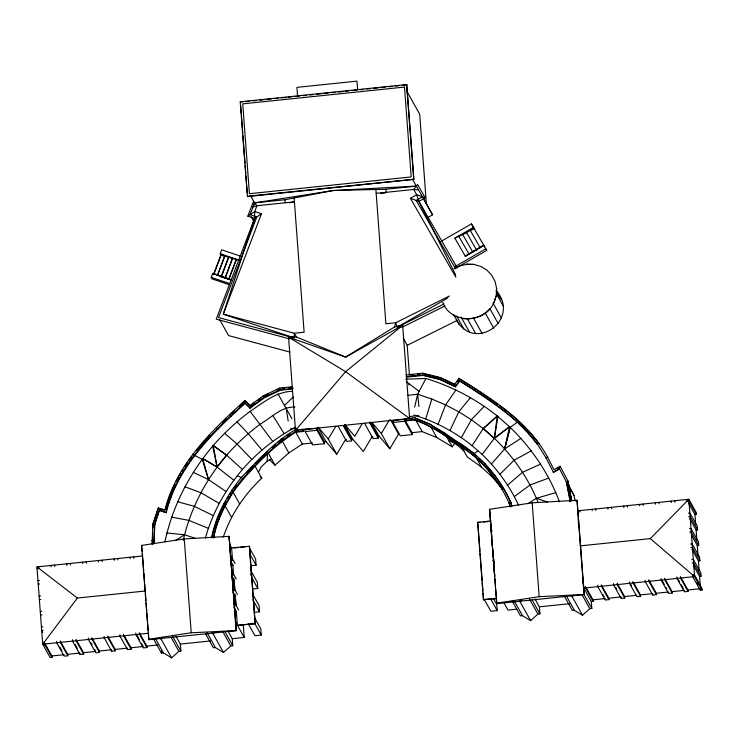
<?xml version="1.0" encoding="UTF-8"?>
<svg xmlns="http://www.w3.org/2000/svg" width="739" height="739" viewBox="0 0 739 739"><rect width="100%" height="100%" fill="white"/><g stroke="black" fill="none" stroke-linecap="round" stroke-linejoin="round"><path stroke-width="1.11" d="M496.405 290.741C521.041 319.802 474.235 353.14 456.222 319.516M294.298 337.945L294.334 333.261L223.27 314.158L254.567 218.448L254.733 211.511L256.941 205.728L253.422 201.535L247.851 216.185L254.567 218.448L261.458 213.774L254.733 211.511L247.851 216.185M258.447 472.249L261.098 467.085L267.195 461.118L267.453 453.885M152.114 544.033L152.834 524.006L158.349 507.924L164.871 510.039C176.307 464.498 211.363 430.948 244.932 400.492L250.29 405.979L254.687 402.773M152.4 544.541L152.603 533.364M152.927 527.831L153.121 524.514L158.349 507.924M153.832 543.941L154.534 524.274L159.412 510.058L166.247 512.7C177.258 467.316 211.677 433.581 245.145 403.355L244.858 402.838C211.391 433.072 176.981 466.799 165.961 512.182M154.035 543.313L154.82 524.782L159.412 510.058M496.229 295.868L493.929 302.731L496.229 295.868L496.654 288.718L495.176 281.762L491.841 275.37L486.992 270.178L480.886 266.446L473.958 264.423L466.669 264.248L473.958 264.423M408.796 385.01L408.907 383.578M407.725 395.374L417.655 394.21L431.844 399.023L445.571 404.898L458.771 411.817L471.353 419.724L483.241 428.574L494.363 438.319L509.522 426.699L497.255 416.029L494.363 438.319L482.142 454.448C497.31 469.062 509.975 486.354 518.686 505.559M211.705 537.364C215.89 515.175 227.455 494.807 241.441 477.292C258.059 460.452 273.984 442.245 294.593 430.153L298.842 429.71M211.991 537.872L212.472 534.556M213.414 537.539C217.562 515.674 228.961 495.61 242.752 478.355C259.158 461.746 274.843 443.751 295.157 431.779L303.221 430.939L303.507 431.447L295.443 432.297C271.389 447.751 250.872 468.738 233.579 491.389C224.832 505.846 216.509 521.217 213.7 538.047M497.929 416.611L494.363 438.319C513.134 456.397 528.431 478.235 538.112 502.474M491.435 464L504.663 448.896L509.568 426.745L510.187 427.382C531.775 448.231 549.012 473.717 559.46 501.892M164.954 541.742C172.464 506.215 189.655 472.978 213.285 445.488L226.651 455.224L242.429 469.477C225.441 489.384 212.435 512.801 205.405 538.057M183.244 540.385C190.292 508.949 205.738 479.639 226.614 455.196C236.702 443.705 247.962 433.303 260.202 424.131C271.278 417.757 281.3 406.515 294.963 407.05M414.644 407.106L417.655 394.21L425.941 378.497C451.852 386.34 476.193 399.134 497.338 416.029L483.241 428.574L472.092 445.654L482.142 454.448M394.691 326.869L402.681 325.345L409.618 418.542L295.48 430.375L288.543 337.187L345.612 357.076L394.691 326.869L395.679 322.749L449.404 295.997M520.893 438.375L504.663 448.896L510.187 427.382L517.383 422.145L528.681 433.691L537.595 444.545L537.308 444.037C517.004 416.75 487.74 398.423 459.372 380.585L455.224 386.368L455.51 386.885L459.658 381.102L459.372 380.585M504.663 448.896L510.196 427.382M472.092 445.654C458.088 434.477 442.393 425.488 425.701 418.976L431.844 399.023M165.499 509.476L169.674 496.516L174.921 484.248M212.629 533.456L217.488 518.501M223.233 537.225C230.836 514.714 244.433 494.391 261.754 478.17L254.798 465.727M229.496 284.774L212.084 278.908L211.206 277.347L212.693 273.421L231.547 279.776M240.184 256.036L221.682 249.8L220.185 253.726L220.906 255.01L213.414 274.705L212.693 273.421L230.651 279.702M213.977 273.92L221.33 254.595M217.238 275.767L224.73 256.063L220.185 253.726L239.039 260.073M217.783 275.01L224.73 256.063L228.711 257.403L221.21 277.107M221.081 276.857L228.573 257.163L232.554 258.502L225.053 278.206L222.07 277.199M225.053 278.206L232.425 258.271L236.397 259.611L228.905 279.305L212.693 273.421M250.715 196.02L254.549 202.883L250.059 214.689L256.775 216.952L218.504 317.567L292.478 337.455M455.621 268.811L416.205 200.417L422.486 196.796L416.325 186.099L333.224 190.523L254.549 202.883L253.006 206.929L256.941 205.728L294.427 201.839L289.355 202.8M239.27 260.405L236.286 259.398L228.785 279.102L230.78 279.767M254.567 218.448L216.25 319.174L289.827 338.952M261.458 213.774L223.27 314.158L293.411 337.649M438.098 424.288L445.571 404.898L455.935 390.007M217.968 517.485L224.157 504.183L223.871 503.675M450.005 430.523L458.771 411.817L470.438 397.61M461.367 437.664L471.353 419.724L484.267 406.302M176.233 481.172L178.468 477.274M179.586 475.325L180.704 473.376M181.822 471.427L182.939 469.477M224.73 503.213L225.866 501.254M227.584 498.326L228.72 496.368M229.866 494.419L231.011 492.46M346.452 439.474L345.492 439.576L336.762 454.245L328.255 439.04L335.82 426.32M362.359 423.567L354.794 436.287L344.743 424.472M390.589 419.807L398.561 434.061L389.832 448.739L381.324 433.534L389.481 419.835M493.874 302.62C484.793 324.144 450.227 323.83 442.8 302.353M184.759 466.66L187.29 462.974M189.193 460.203L191.724 456.517M424.232 373.999L440.573 378.008L454.975 384.742L454.688 384.234L458.947 378.294C492.534 399.309 528.154 421.526 547.728 457.302L547.442 456.785L553.973 469.681L560.079 466.254L560.365 466.762L557.742 468.23M457.413 381.352L459.233 378.802L458.947 378.294M406.053 420.269L414.126 419.438C435.798 426.994 453.986 441.516 472.6 454.503C484.313 464.332 493.975 476.276 502.114 489.172L502.4 489.68C491.352 471.713 476.646 456.074 458.716 444.86C444.647 435.4 430.661 425.35 414.413 419.955L406.339 420.787L405.933 418.597L406.219 419.115L392.714 420.519L392.852 422.459L400.335 435.834L412.214 434.606L404.732 421.221L404.593 419.29L412.066 432.666L422.2 431.613L436.804 437.562L452.25 446.809L454.901 443.114M145.287 591.006L77.373 598.045L42.705 644.205L50.178 657.59L51.979 657.396L51.878 655.973L44.931 643.549M233.515 488.691L236.258 485.061M196.583 450.374L209.885 435.326M295.48 430.375L345.621 371.662L402.681 325.345L396.926 326.638M292.561 391.291C276.017 391.596 263.25 402.7 250.124 411.355C236.674 421.442 224.296 432.878 213.202 445.506L226.614 455.196L217.09 467.076L202.735 458.577L208.518 479.62L226.097 491.527M242.429 469.477C257.329 452.434 275.213 438.042 295.147 427.318M246.438 472.923L253.495 465.607M580.152 545.89L650.329 538.611L688.822 499.287L696.295 512.663L696.424 514.427L694.974 514.575L688.563 503.111M230.143 555.885L231.261 556.652L230.272 557.64M233.598 602.267L234.706 603.033L233.727 604.022M231.427 573.104L232.406 572.115L231.944 571.792M233.561 587.579L232.573 588.567L232.443 586.803L233.561 587.579L237.422 594.479M491.915 531.701L490.816 529.734L491.223 529.318L491.786 536.847M492.377 544.782L492.433 545.511L492.035 540.246M494.225 562.619L493.116 560.652L494.105 559.663M473.487 227.446C468.212 232.988 460.896 235.168 454.882 238.143L473.487 227.446L474.207 228.73L470.327 230.586L480.202 247.731M499.934 474.244L514.076 460.249L531.239 450.855M222.245 422.717L226.152 418.884M284.654 405.341L293.244 396.945M255.842 463.261L267.527 451.815L267.241 451.298M448.942 440.887C454.494 442.255 459.603 446.984 463.907 450.938M231.75 413.498L234.272 411.152M239.325 406.468L245.219 401.009L244.932 400.492M463.492 318.685C472.932 319.784 483.371 316.218 489.865 308.726M159.356 638.043L161.13 639.124L161.998 638.339M155.735 639.106L163.458 652.916L171.605 657.867L178.893 651.318L180.879 651.114L180.362 644.085L175.947 636.187M212.047 633.147L213.026 633.739L214.606 632.316M207.086 632.741L215.354 647.54L223.501 652.482L230.79 645.932L232.776 645.729L232.258 638.699L227.843 630.81M519.184 601.287L520.154 601.879L521.743 600.456L519.508 600.687M514.215 600.881L522.491 615.679L530.63 620.621L537.918 614.072L539.913 613.869L539.387 606.839L534.981 598.95M570.286 595.422L572.051 596.493L573.64 595.071M566.665 596.484L574.379 610.294L582.526 615.236L589.814 608.687L591.81 608.483L591.283 601.454L583.81 588.078L582.646 577.843M497.255 416.029L483.204 428.611L494.363 438.319L509.568 426.745M272.414 447.483L275.675 444.592M278.123 442.421L283.305 438.264M269.365 459.658L275.01 465.191L288.857 452.915L302.362 444.047L312.486 442.994M507.582 485.135L522.547 472.304L540.551 464.11M514.326 496.59L530.02 484.996L548.772 478.059M250.004 405.462L263.195 395.864L279.721 388.067L292.044 386.793M258.207 400.215L260.849 398.303M244.858 402.838L249.8 407.679L264.054 397.305L280.155 389.712L293.383 388.335M245.145 403.355L250.087 408.187L264.34 397.822L280.441 390.22L292.57 388.963M477.994 450.818L474.013 453.709L444.49 432.915L429.036 423.678L414.431 417.72L408.057 418.376M267.195 461.118L269.966 459.464L271.703 459.27M287.166 435.733L290.058 433.83M175.91 540.311L184.501 534.759L194.985 538.204M527.822 503.702L536.459 498.252L555.848 492.627M454.882 238.143L465.348 256.313L483.777 245.302L484.655 246.872M465.348 256.313L483.777 245.302L465.173 255.999M397.952 326.804L448.01 297.872M410.404 198.32L416.694 194.708L425.221 197.784L418.939 201.396L410.404 198.32L455.917 277.31M428.075 217.405L432.564 214.818L423.604 198.8M440.887 241.459L471.445 223.899L486.696 250.419L456.148 267.989M455.27 266.419L485.828 248.858L486.696 250.419M559.349 468.572L553.215 472.018L553.502 472.526L559.635 469.08L559.349 468.572L566.536 482.077L570.129 501.291M402.681 325.345L345.612 357.076L296.533 337.049L288.543 337.187L345.621 371.662L409.618 418.542M453.922 268.857L459.519 265.92L466.725 264.35M397.988 326.85L443.954 303.96M401.905 327.368L444.924 305.955M409.406 374.922L407.198 345.298L457.339 320.329M268.645 393.942L263.481 396.381L263.195 395.864M276.913 390.044L280.007 388.585L279.721 388.067M254.549 202.883L285.005 199.724L333.224 190.523L385.869 189.258L416.325 186.099L412.491 179.244M141.602 545.419L184.251 538.916L229.099 536.348L236.323 630.635L148.825 639.706L141.602 545.419L142.257 551.571M532.182 502.816L489.532 509.328L496.756 603.615L584.263 594.535L577.039 500.257L532.182 502.816L539.165 596.678L496.516 603.19M148.585 639.281L191.235 632.769L236.323 630.635M409.554 416.574L418.708 415.503M240.221 101.816L406.681 84.542L413.905 179.328L247.454 196.592L240.221 101.816L242.706 101.936M246.124 101.585L249.542 101.225M252.969 100.873L256.387 100.513M259.805 100.162L264.368 99.691M266.65 99.451L271.204 98.98M274.631 98.629L278.049 98.269M281.467 97.917L286.03 97.446M288.312 97.206L291.729 96.855M295.147 96.495L299.711 96.024M303.129 95.673L306.556 95.313M309.974 94.961L313.391 94.601M316.809 94.25L321.373 93.779M323.654 93.539L328.218 93.068M331.635 92.708L335.053 92.357M338.471 92.005L343.035 91.525M345.316 91.294L348.734 90.934M352.152 90.583L356.715 90.112M360.133 89.752L363.56 89.401M366.978 89.049L370.396 88.689M373.814 88.338L378.377 87.867M380.659 87.627L385.222 87.156M388.64 86.796L392.058 86.445M395.476 86.094L398.903 85.733M402.321 85.382L406.884 84.911M247.251 196.232L413.905 179.328M376.179 193.35L413.664 189.47L418.431 189.766M288.543 337.187L294.307 337.28M406.062 374.959L422.856 373.223L440.287 377.5L454.688 384.234M282.252 388.344L284.487 388.114M288.967 387.652L291.203 387.421M410.829 375.015L413.073 374.775M417.544 374.313L419.789 374.082M406.136 376.641L422.68 374.922L439.65 379.089L455.224 386.368M406.422 377.158L422.967 375.44L439.936 379.606L455.51 386.885M300.976 429.488L316.892 428.38L324.366 441.756L324.513 443.696L312.634 444.933L305.152 431.558L305.013 429.618M305.152 431.558L317.031 430.32L324.513 443.696M392.852 422.459L404.732 421.221M324.366 441.756L325.991 441.589L336.762 454.245M344.125 425.636L351.561 438.938L352.531 438.846L363.292 451.492L372.022 436.823L372.992 436.721M370.128 421.932L378.1 436.186L379.061 436.093L389.832 448.739M351.561 438.938L351.709 440.878L346.6 441.405L338.102 426.2M378.1 436.186L378.239 438.125L373.13 438.652L364.632 423.447M148.336 633.249L42.705 644.205L36.95 566.905L142.581 555.95M577.621 510.825L688.822 499.287L694.577 576.586L702.05 589.962L700.249 590.156L692.776 576.771L692.665 575.348M229.552 544.172L231.612 547.858L249.505 546.352L255.26 623.651L237.542 625.49M495.777 598.701L483.408 599.634L477.662 522.334L490.945 520.958M234.004 547.959L238.438 547.497M240.646 547.266L245.08 546.805M480.054 522.436L477.662 522.334M483.38 522.085L487.805 521.632M37.079 568.67L38.539 568.522M687.492 501.199L688.951 501.051L696.424 514.427M37.966 580.605L39.426 580.457M688.379 513.134L689.838 512.986L697.32 526.362L697.579 529.881L696.12 530.039L689.709 518.575M38.234 584.133L39.694 583.976M688.646 516.663L690.106 516.506L697.579 529.881M250.798 565.723L256.063 565.178L255.611 558.998L249.477 548.033M39.121 596.068L40.58 595.92M689.533 528.597L690.993 528.45L698.466 541.826L698.734 545.345L697.274 545.493L691.399 534.99M39.379 599.588L40.839 599.44M689.792 532.117L691.251 531.969L698.734 545.345M252.535 589.02L257.8 588.475L257.338 582.295L250.65 570.332M40.266 611.532L41.726 611.375M690.688 544.061L692.138 543.904L699.621 557.289L699.879 560.809L698.42 560.956L692.009 549.493M40.534 615.051L41.994 614.894M690.947 547.581L692.406 547.433L699.879 560.809M41.421 626.986L42.88 626.838M691.833 559.515L693.293 559.368L700.766 572.743L701.034 576.263L699.574 576.42L693.699 565.908M43.139 630.358L41.68 630.506L42.751 632.418M692.092 563.044L693.551 562.887L701.034 576.263M254.271 612.317L259.537 611.772L259.075 605.592L252.387 593.629L252.535 595.689M44.026 642.293L42.576 642.45L44.174 645.313M692.988 574.979L694.438 574.831L701.921 588.207L702.05 589.962M583.81 588.078L694.577 576.586L650.329 538.611M250.364 623.531L252.47 623.319M255.26 623.651L237.358 625.157L236.341 611.458M483.408 599.634L496.7 598.257M51.878 655.973L64.099 654.708M60.755 641.914L67.702 654.329L79.923 653.064L80.024 654.486L83.627 654.117L83.525 652.694L76.579 640.27M83.525 652.694L95.747 651.419L94.675 649.516M92.403 638.625L99.349 651.05L111.571 649.784L111.672 651.207L115.275 650.837L115.164 649.405L108.227 636.99M115.164 649.405L127.385 648.14L127.496 649.563L131.099 649.193L130.988 647.77L124.05 635.346M130.988 647.77L143.209 646.496L141.611 643.632M139.874 633.702L146.812 646.126L157.924 644.971M586.036 587.422L592.983 599.846L605.204 598.581M601.86 585.778L608.807 598.202L621.028 596.936L621.13 598.359L624.732 597.99L624.631 596.558L617.684 584.143M624.631 596.558L636.852 595.292M633.508 582.498L640.454 594.923L652.676 593.648L652.777 595.08L656.38 594.701L656.278 593.278L649.332 580.854M656.278 593.278L668.499 592.013M665.155 579.219L672.093 591.634L684.314 590.369M680.979 577.575L687.917 589.999L700.138 588.724L700.249 590.156M254.678 617.924L260.812 628.889L261.264 635.069L254.946 635.725L248.258 623.753M493.384 598.433L496.728 604.419L497.19 610.599L490.872 611.245L484.184 599.283M67.702 654.329L67.803 655.761L64.201 656.13L56.727 642.754L56.617 641.332M99.349 651.05L99.451 652.472L95.848 652.851L88.375 639.475L88.264 638.043M146.812 646.126L146.922 647.549L143.32 647.927L135.847 634.552L135.736 633.12M180.362 644.085L210.597 640.944M232.258 638.699L244.23 637.452L243.297 624.898M516.709 609.195L507.998 610.1L504.09 603.116M539.387 606.839L569.63 603.698M591.283 601.454L593.084 601.269L592.983 599.846M608.807 598.202L608.908 599.625L605.306 600.003L597.833 586.627L597.722 585.196M640.454 594.923L640.556 596.345L636.953 596.715L629.48 583.339L629.369 581.916M672.093 591.634L672.204 593.066L668.601 593.435L661.128 580.06L661.017 578.637M687.917 589.999L688.027 591.422L684.425 591.791L676.952 578.415L676.841 576.993M153.749 639.318L161.471 653.128L163.458 652.916M215.354 647.54L213.359 647.743L205.645 633.933M522.491 615.679L520.496 615.883L512.229 601.084M574.379 610.294L572.392 610.497L564.125 595.699M410.468 418.671L412.593 418.45M290.547 428.796L296.284 428.278M539.165 596.678L584.263 594.535M405.517 379.172L425.941 378.497M380.613 193.248L385.047 193.138M166.903 532.976L184.501 534.759M171.725 517.171L188.879 520.385L208.37 528.33M289.882 352.069L228.573 335.589L219.622 319.571M177.748 501.744L194.366 506.354L213.322 515.656M158.636 508.441L164.067 510.196M159.698 510.566L166.247 512.7M220.906 255.01L224.887 256.35M224.924 277.966L227.908 278.972M211.206 277.347L229.709 283.573M413.96 414.995L425.701 418.976M536.459 498.252L547.331 502.067M184.962 486.779L200.925 492.737L219.243 503.361M428.278 423.761L414.431 417.72M237.395 475.777L241.727 477.8L241.441 477.292M193.304 472.36L208.518 479.62L202.227 459.325L194.071 455.141M202.782 458.522L217.09 467.076L233.838 480.202M345.307 356.955L346.138 356.761M458.799 442.855L429.036 423.678M459.233 378.802L476.239 389.518L475.953 389.01M459.658 381.102C479.694 393.591 499.647 406.478 517.383 422.145L517.106 421.636M477.172 390.146L497.744 404.335M490.816 529.734L491.934 530.5M494.234 561.418L493.116 560.652M459.455 442.966C481.856 457.062 499.703 477.921 510.603 502.003L511.85 505.679M501.088 486.585L502.696 489.449L492.802 477.616L481.495 467.085L467.214 456.859L461.302 446.273M499.592 405.683C514.584 416.196 527.868 429.036 539.017 443.548M406.487 381.721L419.133 391.393M36.95 566.905L77.373 598.045M224.638 433.239L237.016 444.028L251.823 459.399M476.443 455.972L473.736 453.201M478.863 458.226L485.329 464.24L485.043 463.732M496.747 293.013L501.439 299.748M245.219 401.009L250.29 405.979M260.146 476.59L261.754 478.17M236.97 421.83L248.23 433.654L261.948 450.033M446.956 435.982L452.056 441.94M372.003 422.569L381.324 433.534M318.213 427.225L328.255 439.04M485.329 464.24L495.222 476.073L503.896 488.793L510.889 502.52M250.124 411.355L272.756 441.432M537.308 444.037L546.223 458.152L545.936 457.644L553.502 472.526M272.857 415.512L284.182 433.654M277.956 393.85L291.923 418.791M296.533 337.049L294.334 333.261L304.126 332.245L294.14 197.978M474.207 228.73L471.445 223.899M466.466 232.48L476.895 250.586M462.623 234.392L472.905 252.248M458.78 236.314L469.071 254.17M425.221 197.784L417.572 184.51L413.664 189.47L416.694 194.708L418.939 201.396L455.686 274.991M423.041 198.117L432.564 214.818M418.939 201.396L457.247 267.887M696.942 582.997L698.004 584.909M688.027 591.422L680.554 578.046L680.443 576.623M406.93 91.414L419.706 114.268L426.394 204.121M678.448 579.856L679.51 581.769M681.118 584.632L683.252 588.456M672.204 593.066L664.731 579.681L664.62 578.258M662.089 580.549L664.222 584.364M665.83 587.237L666.892 589.14M496.008 290.427L498.243 294.436M496.368 293.725L503.083 305.743M656.38 594.701L648.907 581.325L648.796 579.903M493.024 303.064L501.421 318.084M652.777 595.08L645.304 581.704L645.193 580.272M489.828 308.579L498.215 323.599M485.311 313.142L493.698 328.162M640.556 596.345L633.083 582.969L632.972 581.547M630.441 583.828L631.512 585.741M571.838 501.033L567.885 480.95L571.552 500.525M566.536 482.077L566.25 481.56L569.593 497.375L569.926 501.92M568.67 485.902L574.009 495.453L575.21 501.097M473.597 318.26L481.994 333.28M571.293 497.088L571.58 497.596M569.593 497.375L569.88 497.892M624.732 597.99L617.259 584.604L617.148 583.182M467.214 318.463L475.611 333.483M615.689 587.376L616.751 589.288M621.13 598.359L613.656 584.983L613.546 583.561M528.394 433.183L528.681 433.691M461.053 317.04L469.45 332.06M518.307 420.389L518.593 420.907M456.647 316.089L463.916 329.104M453.811 314.814L459.409 324.827M505.799 409.905L506.086 410.422M504.7 411.235L504.986 411.752M608.908 599.625L601.435 586.249L601.324 584.826M603.07 594.756L604.132 596.669M490.964 399.088L491.25 399.605M489.929 400.473L490.216 400.981M593.084 601.269L585.611 587.893L585.51 586.47M474.974 390.423L475.26 390.931M584.087 594.673L591.81 608.483M582.101 594.877L589.814 608.687M572.051 596.493L582.526 615.236M440.287 377.5L440.573 378.008M494.936 475.556L495.222 476.073M510.279 506.474L509.005 502.668L510.335 507.065M439.65 379.089L439.936 379.606M493.541 476.59L493.828 477.098M488.534 469.976L492.802 477.616M483.759 464.896L484.045 465.413M476.156 457.533L481.495 467.085M472.6 454.503L472.886 455.021M422.856 373.223L423.142 373.731M403.282 338.286L407.198 345.298M422.68 374.922L422.967 375.44M458.429 444.351L458.716 444.86M444.49 432.915L444.776 433.423M445.82 435.289L452.25 446.809M443.52 434.338L443.806 434.846M532.191 600.059L539.913 613.869M529.651 599.274L537.918 614.072M430.929 427.05L436.804 437.562M428.214 425.184L428.5 425.701M520.154 601.879L530.63 620.621M415.789 420.149L422.2 431.613M414.126 419.438L414.413 419.955M392.714 420.519L393.776 422.431M490.502 598.627L497.19 610.599M371.625 422.782L379.061 436.093M369.74 422.911L378.239 438.125M251.177 216.684L253.976 221.691M344.559 424.583L352.531 438.846M343.21 425.664L351.709 440.878M318.019 427.336L325.991 441.589M280.155 389.712L280.441 390.22M294.593 430.153L294.879 430.661M295.415 431.622L302.362 444.047M295.157 431.779L295.443 432.297M282.122 440.342L282.409 440.85M281.088 439.021L281.374 439.539M281.91 440.49L288.857 452.915M249.8 407.679L250.087 408.187M268.405 452.499L268.691 453.016M268.054 452.748L275.01 465.191M230.956 415.734L231.242 416.242M229.774 414.542L230.06 415.059M255.204 465.431L255.491 465.939M217.7 428.712L217.987 429.22M216.49 427.558L216.776 428.075M242.752 478.355L243.039 478.863M233.293 490.881L233.579 491.389M231.861 489.994L232.148 490.502M232.683 491.463L239.63 503.887M204.749 442.347L205.036 442.864M203.474 441.266L203.761 441.783M225.395 504.404L225.681 504.922M225.229 506.104L231.63 517.568M249.376 553.206L256.063 565.178M192.703 454.162L192.99 454.679M218.809 518.556L219.095 519.064M251.666 577.501L257.8 588.475M184.667 468.84L184.953 469.348M231.261 556.652L235.113 563.561M252.849 599.8L259.537 611.772M230.827 561.4L233.071 565.409M214.024 533.272L214.31 533.78M213.7 535.369L214.763 537.281M232.406 572.115L236.268 579.016M231.464 575.94L234.226 580.872L234.873 589.546M177.48 481.366L177.766 481.874M254.576 623.097L261.264 635.069M233.136 592.318L235.371 596.327M234.706 603.033L238.568 609.943M233.764 606.858L236.526 611.79M171.005 496.534L171.291 497.051M169.388 496.008L169.674 496.516M235.307 621.481L244.23 637.452M225.062 631.919L232.776 645.729M222.522 631.134L230.79 645.932M154.534 524.274L154.82 524.782M152.834 524.006L153.121 524.514M213.026 633.739L223.501 652.482M153.583 540.532L153.869 541.04M151.855 540.597L152.142 541.105M172.612 636.316L180.879 651.114M171.171 637.508L178.893 651.318M161.13 639.124L171.605 657.867M146.922 647.549L139.449 634.173L139.338 632.75M136.807 635.032L139.477 639.808M131.099 649.193L123.625 635.817L123.515 634.395M127.496 649.563L120.023 636.187L119.912 634.764M115.275 650.837L107.802 637.452L107.691 636.03M111.672 651.207L104.199 637.831L104.088 636.408M99.451 652.472L91.978 639.096L91.867 637.674M90.934 642.828L92.005 644.731M83.627 654.117L76.154 640.741L76.043 639.318M75.11 644.463L77.253 648.288M80.024 654.486L72.551 641.11L72.44 639.688M67.803 655.761L60.33 642.385L60.219 640.953M59.822 647.059L61.965 650.883M51.979 657.396L44.506 644.02L44.395 642.597M560.079 466.254L568.171 481.459M568.707 485.458L574.009 495.453M502.114 489.172L509.282 503.185M397.129 327.275L395.679 322.749L385.887 323.765L375.892 189.498M510.603 502.003L511.887 506.224M212.712 446.199L217.09 467.076L213.285 445.488M286.122 407.854L288.192 421.147M417.655 394.21L418.921 406.459M234.245 602.719L229.099 536.348L236.083 630.201M694.974 514.575L695.695 524.348M696.12 530.039L696.849 539.803M697.274 545.493L698.078 556.347M698.42 560.956L699.149 570.73M699.574 576.42L700.378 587.274M687.021 499.472L687.122 500.903M674.799 500.746L674.901 502.169M671.197 501.116L671.298 502.538M658.976 502.381L659.077 503.813M655.373 502.76L655.475 504.183M643.152 504.026L643.253 505.448M639.549 504.395L639.651 505.827M627.328 505.67L627.429 507.093M623.725 506.039L623.836 507.462M611.504 507.305L611.615 508.737M607.901 507.684L608.012 509.106M595.68 508.949L595.791 510.372M592.078 509.319L592.188 510.751M579.856 510.594L579.967 512.016M577.039 500.257L584.022 594.11M490.28 516.663L489.532 509.328L494.733 576.429L494.169 568.901M490.539 520.108L491.056 527.018M492.682 548.911L493.273 556.836M493.532 560.236L494.003 566.637M494.899 578.692L495.49 586.627M495.657 588.891L496.248 596.816M496.414 599.089L496.756 603.615M477.93 523.803L479.953 551.082M480.128 553.354L482.161 580.642M482.327 582.914L482.918 590.867M483.084 593.14L483.592 599.966M406.681 84.542L413.701 178.967M412.066 432.666L412.214 434.606M385.869 189.258L386.081 192.149M357.639 89.946L356.983 81.133L296.93 87.368L297.586 96.172M316.892 428.38L317.031 430.32M303.101 429.267L303.221 430.939M285.005 199.724L285.217 202.615M240.683 105.631L241.283 113.686M241.45 115.995L242.743 133.26M242.909 135.57L244.969 163.199M245.136 165.499L245.736 173.563M245.911 175.864L246.42 182.773M246.595 185.073L247.196 193.138M249.32 546.019L255.075 623.319M250.881 573.418L251.038 575.478M235.538 598.498L236.018 605.01M231.612 547.858L232.545 560.421M232.887 565.076L233.616 574.85M233.847 577.898L234.771 590.313M235.057 594.239L235.917 605.768M184.251 538.916L191.235 632.769M161.314 651.114L161.471 653.128M142.433 553.862L143.708 571.025M143.883 573.316L144.475 581.334M144.65 583.616L145.241 591.634M145.417 593.925L145.925 600.789M146.091 603.079L146.691 611.088M146.858 613.379L147.458 621.397M147.624 623.679L148.142 630.552M148.391 633.988L148.825 639.706M133.694 556.873L133.796 558.296M130.092 557.243L130.193 558.675M117.87 558.518L117.972 559.94M114.268 558.887L114.369 560.31M102.047 560.153L102.148 561.585M98.444 560.531L98.546 561.954M86.223 561.797L86.324 563.22M82.62 562.167L82.722 563.598M70.399 563.441L70.501 564.864M66.796 563.811L66.907 565.233M54.575 565.076L54.686 566.508M50.973 565.455L51.083 566.878M38.751 566.721L38.862 568.143M578.055 510.778L578.147 514.187M578.277 518.732L578.434 524.413M404.51 87.073L242.734 103.857L249.422 193.701L411.198 176.926L404.51 87.073"/></g></svg>
